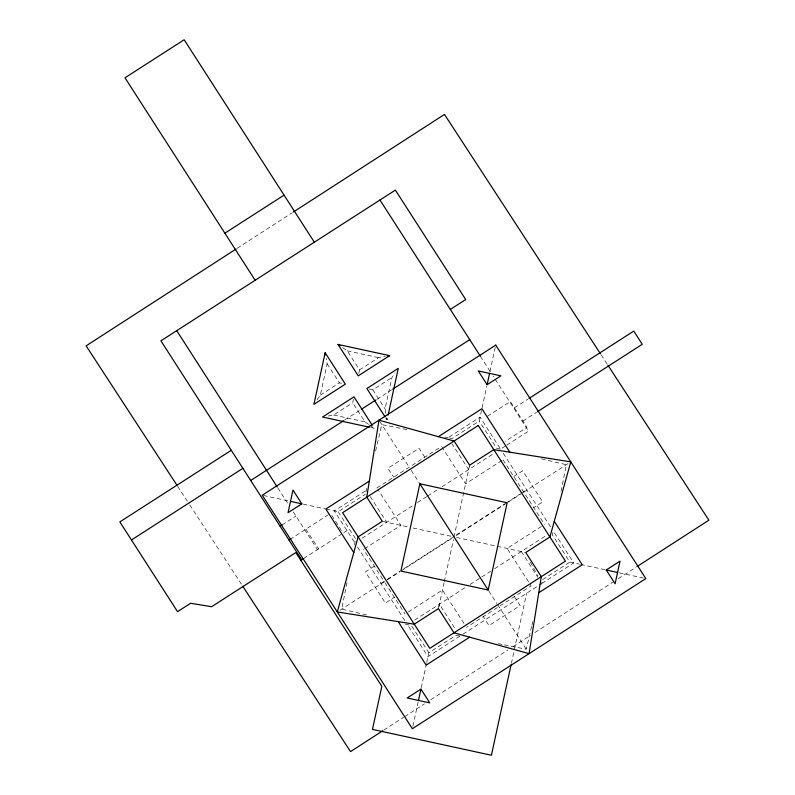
<?xml version="1.0" encoding="UTF-8"?>
<svg xmlns="http://www.w3.org/2000/svg" width="795" height="795" viewBox="0 0 795 795"><rect width="100%" height="100%" fill="white"/><g stroke="black" fill="none" stroke-linecap="round" stroke-linejoin="round"><path stroke-width="0.6" stroke-dasharray="3.98 2.98" d="M347.017 582.496L341.721 609.119L369.337 615.638M354.471 544.992L355.196 541.355M552.863 532.461L552.386 534.886L569.876 562.095L579.515 564.192M561.051 491.33L566.338 464.707L538.722 458.188M317.125 399.726L320.335 395.105L327.142 363.782L326.139 358.257M358.764 373.471L359.539 369.904L347.276 350.834L341.741 346.998M368.632 424.401L364.935 421.837L352.682 402.777L353.457 399.209M385.873 413.321L385.078 408.898L391.885 377.565L395.085 372.954M385.764 417.922L387.066 419.949L387.851 416.351M412.863 726.292L418.11 702.184M421.251 687.715L426.498 663.606M426.756 662.404L428.853 652.755L456.062 635.265L460.901 636.229M438.83 606.853L444.067 582.765M444.326 581.552L453.508 539.328M449.582 438.075L452.007 438.562L479.206 421.072L481.83 409.008M482.088 407.805L486.808 386.112M489.949 371.643L495.722 345.119M511.384 663.358L526.628 593.229M438.562 608.056L439.406 604.19L455.962 629.928M365.958 491.837L366.813 488.239M375.598 451.013L381.829 424.6L407.239 429.658M531.617 626.41L526.24 649.227L503.245 644.656M531.905 625.208L532.749 621.611M541.534 584.385L542.101 581.99M237.178 248.298L292.381 212.643M383.856 730.078L403.651 717.289M404.695 716.623L424.48 703.833M430.731 699.799L507.826 650.012M513.033 646.653L530.742 635.215M534.906 632.522L613.034 582.069M618.252 578.7L635.96 567.272M320.335 395.105L339.395 382.852L341.78 383.369M359.539 369.904L378.599 357.651L385.237 356.448M328.087 416.033L333.612 415.03L352.682 402.777M369.248 389.053L372.815 389.828L391.885 377.565M344.662 420.048L359.26 410.667M376.969 399.279L391.567 389.898M282.076 524.938L295.909 516.044M289.966 539.398L330.472 513.361M365.203 491.032L334.307 510.887L354.838 542.816M449.155 437.051L480.051 417.186L500.582 449.115L505.759 445.786M326.129 509.108L338.183 511.732L365.392 494.242M487.474 416.232L510.37 401.505L526.976 427.342L505.123 441.394M376.909 487.981L441.533 446.432M514.425 407.815L527.92 399.15M303.66 558.488L341.115 534.409M344.116 532.481L346.998 530.623M522.921 421.032L536.416 412.357M362.043 538.185L413.38 505.183M417.474 502.549L426.686 496.627M427.71 495.971L437.946 489.382M442.04 486.749L494.401 453.09M506.793 445.121L528.546 431.138L493.109 376.015M364.587 548.739L400.938 525.376L378.241 490.058M501.923 460.454L465.572 483.827L442.199 447.476M374.316 566.159L365.372 571.903L385.396 603.047L394.34 597.293M513.729 476.533L522.663 470.779L542.687 501.923L533.743 507.667M380.974 583.47L386.181 580.121M387.215 579.456L399.706 571.426M403.87 568.743L504.855 503.821M505.898 503.156L520.467 493.784M521.51 493.119L526.717 489.77M339.952 610.252L384.323 581.721L363.553 549.415M387.443 579.724L399.935 571.694M400.968 571.029L452.991 537.579M456.111 535.572L507.091 502.798M508.134 502.132L520.616 494.102M523.736 492.095L569.886 462.432M408.213 612.031L442.487 589.999L464.528 624.274M541.395 526.419L507.121 548.451L531.159 585.845L466.526 627.394M414.692 620.07L466.029 587.068M470.123 584.434L490.595 571.277M494.689 568.644L547.049 534.985M542.667 579.585L569.876 562.095M459.937 636.109L428.008 656.63L407.487 624.711M463.008 634.132L540.968 584.017M541.822 583.46L573.752 562.93L553.231 531.01M444.743 437.111L448.37 437.836M498.405 643.692L502.033 644.407M347.276 350.834L378.599 357.651M333.612 415.03L364.935 421.837M370.569 427.462L374.167 428.247L372.865 426.219M263.443 495.484L288.764 500.989M303.223 504.129L324.926 508.85M382.882 521.45L408.183 526.946M413.012 527.989L454.034 536.913L469.497 465.771L468.653 469.636L452.097 443.898M456.439 537.44L525.177 552.376M580.728 564.45L604.836 569.687M619.305 572.837L643.413 578.074M500.303 449.125L496.706 448.281L479.206 421.072M405.351 624.135L411.363 625.546L428.853 652.755M369.556 425.047L374.167 428.247M601.08 354.749L607.181 364.12M177.643 486.302L189.17 503.99M189.846 505.034L241.372 584.096M480.409 356.249L490.445 371.871M503.255 453.289L550.577 526.886M502.957 459.788L544.515 524.412M521.301 551.531L537.857 577.279M424.788 457.195L419.045 448.261L387.9 468.275L393.644 477.219M514.415 596.608L520.159 605.552L489.024 625.566L483.271 616.632M372.815 389.828L385.078 408.898M379.543 421.062L409.216 467.212M411.224 470.332L419.253 482.813M488.816 591.013L496.905 603.604M497.571 604.637L527.373 650.996M327.142 363.782L339.395 382.852M370.212 496.547L386.758 522.285M384.989 582.765L405.102 614.038M338.183 511.732L355.673 538.94M357.512 546.99L404.834 620.587M331.803 515.438L343.152 533.097M305.916 529.142L318.606 548.878M277.862 487.981L287.889 503.573M293.236 511.891L317.483 549.603M530.344 562.025L537.808 575.958M386.668 417.743L387.066 419.949"/><path stroke-width="1.19" d="M325.145 352.732L313.926 404.337L345.338 384.144L325.145 352.732L325.543 354.938M388.109 415.149L398.285 368.343L366.873 388.536L385.118 416.908M419.879 483.797L400.918 571.058L488.18 590.029L507.15 502.768L419.879 483.797L488.18 590.029M418.488 700.435L420.943 689.126L429.807 702.899L407.169 697.98L420.943 689.126M487.116 384.701L478.262 370.927L500.89 375.846L487.116 384.701L489.571 373.392M511.115 664.57L491.409 755.25L372.467 729.393L381.829 686.323L295.829 552.555L211.649 606.684L190.601 603.276L177.553 611.663L119.846 521.908L231.275 450.278M236.135 248.974L86.118 345.855L176.967 485.268M293.425 211.977L444.475 114.42L600.404 353.715M382.812 730.744L350.525 751.603L242.723 586.183M636.994 566.596L708.882 520.178L607.867 365.153M224.886 233.183L284.073 195.133M450.318 309.454L465.721 299.546L395.363 190.104L160.918 340.836L301.673 559.769M389.659 355.653L358.247 375.846L338.044 344.434L389.659 355.653L387.443 356.051M131.453 539.964L242.882 468.325M250.683 480.468L343.619 420.724M361.337 409.326L375.936 399.945M392.611 389.232L469.726 339.644M301.822 503.831L288.048 512.686L292.967 490.058L301.822 503.831L290.503 501.367M280.098 526.211L282.076 524.938M369.317 481.074L325.811 509.048L353.785 552.545M438.393 436.664L481.899 408.7L509.863 452.206M288.983 540.034L290.97 538.752M528.953 398.484L633.774 331.088L642.271 344.305L537.45 411.691M300.818 560.316L303.66 558.488M469.666 637.163L426.16 665.127L398.196 621.62M538.742 592.752L582.248 564.778L554.274 521.272M606.237 569.995L620.011 561.141L615.101 583.769L606.237 569.995L617.556 572.46M369.367 427.203L322.551 417.027L353.974 396.834L372.209 425.206M338.044 344.434L339.892 345.716M379.96 200.012L480.428 356.279M314.333 242.197L184.172 39.75L124.984 77.801L255.145 280.257M176.728 330.67L277.197 486.938M378.977 420.177L366.773 497.153L382.306 521.321L358.138 536.854L337.289 611.961L414.274 624.174L438.442 608.642L453.975 632.8L529.082 653.649L541.296 576.663L525.753 552.505L549.921 536.963L570.77 461.855L493.784 449.652L469.616 465.184L454.084 441.026L378.977 420.177M495.722 345.119L262.241 495.225L412.347 728.707L645.818 578.601L495.722 345.119M478.252 425.484L342.605 512.695L429.807 648.342L565.454 561.131L478.252 425.484"/></g></svg>
